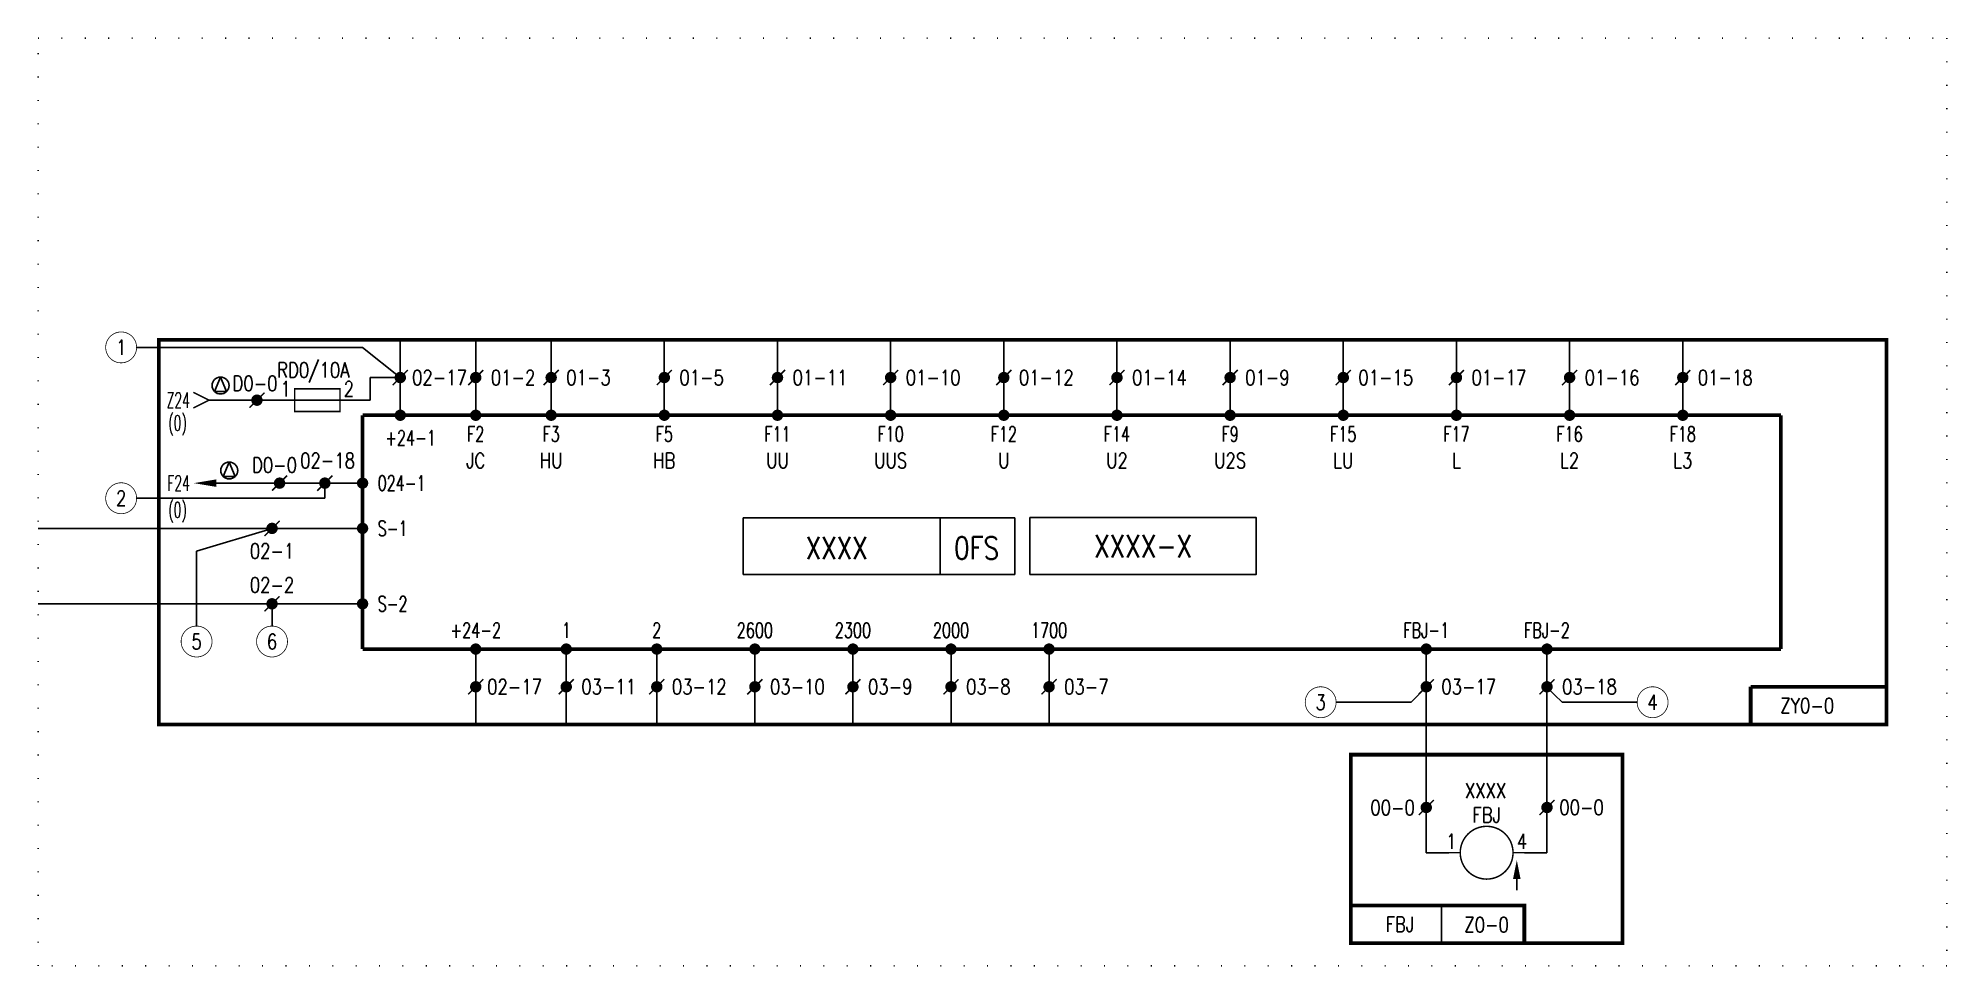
# Model space of a CAD drawing. Header units: millimetres. Extents: x 0 to 253, y -58 to 65.
import ezdxf
from ezdxf.enums import TextEntityAlignment as Align

# ---------------------------------------------------------------- set-up
doc = ezdxf.new("R2010")
doc.units = ezdxf.units.MM
doc.linetypes.add('ACAD_ISO07W100', pattern=[3, 0, -3])
doc.layers.add('define', color=7, linetype='Continuous')
doc.layers.add('hide', color=7, linetype='Continuous')
doc.styles.get("Standard").update_dxf_attribs({"font": 'txt.shx', "bigfont": 'hztxt.shx'})

# ---------------------------------------------------------------- blocks, each defined once
blk = doc.blocks.new('JTX')
at = {"const_width": 0.2}
blk.add_lwpolyline([(0, -2.5), (0, -4)], dxfattribs=at)
blk.add_solid([(-0.5, -2.5), (0.5, -2.5), (0, 0)])
blk = doc.blocks.new('JX')
at = {"const_width": 0.75}
blk.add_lwpolyline([(-0.375, 0, 1), (0.375, 0, 1)], format="xyb", close=True, dxfattribs=at)
at = {"width": 0.7}
blk.add_attdef('Z20', text='', height=2, dxfattribs=at).set_placement((0, -3.5), align=Align.CENTER)
blk = doc.blocks.new('JY')
at = {"const_width": 0.75}
blk.add_lwpolyline([(0.375, 0, -1), (-0.375, 0, -1)], format="xyb", close=True, dxfattribs=at)
at = {"width": 0.7}
blk.add_attdef('Z20', text='', height=2, dxfattribs=at).set_placement((1.5, 0), align=Align.MIDDLE_LEFT)
blk = doc.blocks.new('JS')
at = {"const_width": 0.75}
blk.add_lwpolyline([(-0.375, 0, -1), (0.375, 0, -1)], format="xyb", close=True, dxfattribs=at)
at = {"width": 0.7}
blk.add_attdef('Z20', text='', height=2, dxfattribs=at).set_placement((0, 1.5), align=Align.CENTER)

msp = doc.modelspace()

# ---------------------------------------------------------------- linework, layer by layer
at = {"color": 7}
for p, q in [((43, 24), (13, 24)), ((48, 20), (43, 24)), ((48, 15), (48, 25)), ((58, 25), (58, 15)), ((68, 25), (68, 15)), ((83, 25), (83, 15)), ((98, 25), (98, 15)), ((113, 25), (113, 15)), ((128, 25), (128, 15)), ((143, 25), (143, 15)), ((158, 25), (158, 15)), ((173, 25), (173, 15)), ((188, 25), (188, 15)), ((203, 25), (203, 15)), ((218, 25), (218, 15)), ((44, 17), (44, 20)), ((44, 20), (48, 20)), ((44, 17), (22.63, 17)), ((43, 6), (23.63, 6)), ((38, 6), (38, 4)), ((38, 4), (13, 4)), ((43, 0), (0, 0)), ((31, 0), (21, -3)), ((43, 0), (43, 0)), ((93.47, -6.1), (93.47, 1.4)), ((93.47, 1.4), (129.47, 1.4)), ((119.55, 1.4), (119.55, -6.1)), ((129.47, 1.4), (129.47, -6.1)), ((21, -3), (21, -13)), ((129.47, -6.1), (93.47, -6.1)), ((43, -10), (0, -10)), ((31, -10), (31, -13)), ((43, -10), (43, -10)), ((58, -16), (58, -26)), ((70, -16), (70, -26)), ((82, -16), (82, -26)), ((95, -16), (95, -26)), ((108, -16), (108, -26)), ((121, -16), (121, -26)), ((134, -16), (134, -26)), ((184, -16), (184, -30.59)), ((200, -16), (200, -30.59)), ((184, -21), (182, -23.05)), ((200, -21.08), (202, -23.05)), ((182, -23.05), (172, -23.05)), ((202, -23.05), (212, -23.05)), ((184, -30), (184, -43)), ((200, -30), (200, -43)), ((187, -43), (184, -43)), ((197, -43), (200, -43)), ((186, -55), (186, -50))]:
    msp.add_line(p, q, dxfattribs=at)
msp.add_line((0, 0), (18.05, 0))
for points, const_width in [([(8.95, 24, 1), (13.05, 24, 1)], 0.1), ([(8.95, 4, 1), (13.05, 4, 1)], 0.1), ([(18.95, -15, 1), (23.05, -15, 1)], 0.1), ([(28.95, -15, 1), (33.05, -15, 1)], 0.1), ([(167.95, -23.05, 1), (172.05, -23.05, 1)], 0.1), ([(211.95, -23.05, 1), (216.05, -23.05, 1)], 0.1), ([(188.5, -43, 1), (195.5, -43, 1)], 0.2)]:
    msp.add_lwpolyline(points, format="xyb", close=True, dxfattribs=dict(at, const_width=const_width))
for points, const_width in [([(16, 25), (16, -26), (245, -26), (245, 25), (16, 25)], 0.5), ([(43, -16), (43, 15)], 0.5), ([(231, 15), (43, 15)], 0.5), ([(231, -16), (231, 15)], 0.5), ([(231, -16), (43, -16)], 0.5), ([(227, -21), (245, -21), (245, -26)], 0.5), ([(227, -21), (227, -26), (245, -26)], 0.5), ([(174, -53), (174, -30), (210, -30), (210, -55), (174, -55), (174, -51)], 0.5), ([(188.5, -43), (187, -43)], 0.2), ([(195.5, -43), (197, -43)], 0.2), ([(174, -50), (197, -50), (197, -55)], 0.5), ([(174, -50), (174, -55), (197, -55)], 0.5)]:
    msp.add_lwpolyline(points, dxfattribs=dict(at, const_width=const_width))
at = {"const_width": 0.2}
for points in [[(47, 19), (49, 21)], [(57, 19), (59, 21)], [(67, 19), (69, 21)], [(82, 19), (84, 21)], [(97, 19), (99, 21)], [(112, 19), (114, 21)], [(127, 19), (129, 21)], [(142, 19), (144, 21)], [(157, 19), (159, 21)], [(172, 19), (174, 21)], [(187, 19), (189, 21)], [(202, 19), (204, 21)], [(217, 19), (219, 21)], [(20.56, 15.96), (22.63, 17), (20.56, 18.04)], [(28, 16), (30, 18)], [(32, 17), (42, 17)], [(31, 5), (33, 7)], [(37, 5), (39, 7)], [(30, -1), (32, 1)], [(30, -11), (32, -9)], [(57, -22), (59, -20)], [(69, -22), (71, -20)], [(81, -22), (83, -20)], [(94, -22), (96, -20)], [(107, -22), (109, -20)], [(120, -22), (122, -20)], [(133, -22), (135, -20)], [(183, -22), (185, -20)], [(199, -22), (201, -20)], [(183, -38), (185, -36)], [(199, -38), (201, -36)]]:
    msp.add_lwpolyline(points, dxfattribs=at)
at = {"const_width": 0.75}
for points in [[(47.62, 20, 1), (48.38, 20, 1)], [(57.62, 20, 1), (58.38, 20, 1)], [(67.62, 20, 1), (68.38, 20, 1)], [(82.62, 20, 1), (83.38, 20, 1)], [(97.62, 20, 1), (98.38, 20, 1)], [(112.62, 20, 1), (113.38, 20, 1)], [(127.62, 20, 1), (128.38, 20, 1)], [(142.62, 20, 1), (143.38, 20, 1)], [(157.62, 20, 1), (158.38, 20, 1)], [(172.62, 20, 1), (173.38, 20, 1)], [(187.62, 20, 1), (188.38, 20, 1)], [(202.62, 20, 1), (203.38, 20, 1)], [(217.62, 20, 1), (218.38, 20, 1)], [(28.62, 17, 1), (29.38, 17, 1)], [(31.62, 6, 1), (32.38, 6, 1)], [(37.62, 6, 1), (38.38, 6, 1)], [(30.62, 0, 1), (31.38, 0, 1)], [(30.62, -10, 1), (31.38, -10, 1)], [(57.62, -21, 1), (58.38, -21, 1)], [(69.62, -21, 1), (70.38, -21, 1)], [(81.62, -21, 1), (82.38, -21, 1)], [(94.62, -21, 1), (95.38, -21, 1)], [(107.62, -21, 1), (108.38, -21, 1)], [(120.62, -21, 1), (121.38, -21, 1)], [(133.62, -21, 1), (134.38, -21, 1)], [(183.62, -21, 1), (184.38, -21, 1)], [(199.62, -21, 1), (200.38, -21, 1)], [(183.62, -37, 1), (184.38, -37, 1)], [(199.62, -37, 1), (200.38, -37, 1)]]:
    msp.add_lwpolyline(points, format="xyb", close=True, dxfattribs=at)
at = {"const_width": 0.2}
msp.add_lwpolyline([(37, 18.5), (34, 18.5), (34, 15.5), (40, 15.5), (40, 18.5)], close=True, dxfattribs=at)
msp.add_lwpolyline([(131.47, 1.43), (161.47, 1.43), (161.47, -6.1), (131.47, -6.1)], close=True)
msp.add_solid([(23.63, 6.5), (23.63, 5.5), (20.63, 6)])
at = {"layer": 'define'}
for p, q in [((24.18, 20.06), (23.39, 18.15)), ((23.39, 18.15), (24.97, 18.15)), ((24.97, 18.15), (24.18, 20.06)), ((25.33, 8.8), (24.54, 6.89)), ((26.12, 6.89), (25.33, 8.8)), ((24.54, 6.89), (26.12, 6.89))]:
    msp.add_line(p, q, dxfattribs=at)
for centre in [(24.18, 18.94), (25.33, 7.68)]:
    msp.add_circle(centre, 1.12, dxfattribs=at)
at = {"layer": 'hide', "color": 1, "linetype": 'ACAD_ISO07W100'}
msp.add_lwpolyline([(0, 65), (253, 65), (253, -58), (0, -58)], close=True, dxfattribs=at)

# ---------------------------------------------------------------- block references
at = {"color": 7}
ref = msp.add_blockref('JY', (48, 15), dxfattribs=at)
ref.add_attrib('Z20', '+24-1', dxfattribs={"height": 2, "width": 0.7}).set_placement((46, 12), align=Align.MIDDLE_LEFT)
for name, p, values in [('JX', (58, 15), {'Z20': 'F2'}), ('JX', (68, 15), {'Z20': 'F3'}), ('JX', (83, 15), {'Z20': 'F5'}), ('JX', (98, 15), {'Z20': 'F11'}), ('JX', (113, 15), {'Z20': 'F10'}), ('JX', (128, 15), {'Z20': 'F12'}), ('JX', (143, 15), {'Z20': 'F14'}), ('JX', (158, 15), {'Z20': 'F9'}), ('JX', (173, 15), {'Z20': 'F15'}), ('JX', (188, 15), {'Z20': 'F17'}), ('JX', (203, 15), {'Z20': 'F16'}), ('JX', (218, 15), {'Z20': 'F18'}), ('JS', (58, -16), {'Z20': '+24-2'}), ('JS', (70, -16), {'Z20': '1'}), ('JS', (82, -16), {'Z20': '2'}), ('JS', (95, -16), {'Z20': '2600'}), ('JS', (108, -16), {'Z20': '2300'}), ('JS', (121, -16), {'Z20': '2000'}), ('JS', (134, -16), {'Z20': '1700'}), ('JS', (184, -16), {'Z20': 'FBJ-1'}), ('JS', (200, -16), {'Z20': 'FBJ-2'})]:
    msp.add_blockref(name, p, dxfattribs=at).add_auto_attribs(values)
ref = msp.add_blockref('JY', (43, 6), dxfattribs=dict(at, xscale=-1))
ref.add_attrib('Z20', '024-1', dxfattribs={"height": 2, "width": 0.7}).set_placement((45, 6), align=Align.MIDDLE_LEFT)
ref = msp.add_blockref('JY', (43, 0), dxfattribs=dict(at, xscale=-1))
ref.add_attrib('Z20', 'S-1', dxfattribs={"height": 2, "width": 0.7}).set_placement((45, 0), align=Align.MIDDLE_LEFT)
ref = msp.add_blockref('JY', (43, -10), dxfattribs=dict(at, xscale=-1))
ref.add_attrib('Z20', 'S-2', dxfattribs={"height": 2, "width": 0.7}).set_placement((45, -10), align=Align.MIDDLE_LEFT)
msp.add_blockref('JTX', (196, -44), dxfattribs=at)

# ---------------------------------------------------------------- texts
at = {"color": 7, "width": 0.8}
for s, p in [('1', (11, 24)), ('2', (11, 4)), ('5', (21, -15)), ('6', (31, -15)), ('3', (170, -23.05)), ('4', (214, -23.05)), ('FBJ', (180.5, -52.5))]:
    msp.add_text(s, height=2, dxfattribs=at).set_placement(p, align=Align.MIDDLE)
at = {"color": 3, "width": 0.8}
msp.add_text('RD0', height=2, dxfattribs=at).set_placement((35.93, 20), align=Align.RIGHT)
at = {"width": 0.8}
msp.add_text('/10A', height=2, dxfattribs=at).set_placement((38.53, 20), align=Align.CENTER)
at = {"color": 4, "width": 0.8}
for s, p in [('02-17', (49.56, 19)), ('01-2', (60, 19)), ('01-3', (70, 19)), ('01-5', (85, 19)), ('01-11', (100, 19)), ('01-10', (115, 19)), ('01-12', (130, 19)), ('01-14', (145, 19)), ('01-9', (160, 19)), ('01-15', (175, 19)), ('01-17', (190, 19)), ('01-16', (205, 19)), ('01-18', (220, 19)), ('02-17', (59.52, -22)), ('03-11', (72, -22)), ('03-12', (84, -22)), ('03-10', (97, -22)), ('03-9', (110, -22)), ('03-8', (123, -22)), ('03-7', (136, -22))]:
    msp.add_text(s, height=2, dxfattribs=at).set_placement(p)
for s, width, p in [('Z24', 0.6, (20.11, 16)), ('1', 0.8, (33.5, 17.5)), ('F24', 0.6, (20.11, 5))]:
    msp.add_text(s, height=2, dxfattribs=dict(width=width)).set_placement(p, align=Align.RIGHT)
at = {"color": 3}
for s, width, p in [('D0-0', 0.8, (28.74, 18.23)), ('(0)', 0.6, (18.47, 12.99)), ('D0-0', 0.8, (31.33, 7.39)), ('(0)', 0.6, (18.47, 1.46)), ('02-1', 0.8, (31, -4)), ('02-2', 0.8, (31, -8.5))]:
    msp.add_text(s, height=2, dxfattribs=dict(at, width=width)).set_placement(p, align=Align.CENTER)
at = {"width": 0.8}
msp.add_text('2', height=2, dxfattribs=at).set_placement((40.5, 17.5))
msp.add_text('02-18', height=2, dxfattribs=at).set_placement((42, 9), align=Align.MIDDLE_RIGHT)
at = {"color": 7, "width": 0.8}
for s, p in [('JC', (58, 8)), ('HU', (68, 8)), ('HB', (83, 8)), ('UU', (98, 8)), ('UUS', (113, 8)), ('U', (128, 8)), ('U2', (143, 8)), ('U2S', (158, 8)), ('LU', (173, 8)), ('L', (188, 8)), ('L2', (203, 8)), ('L3', (218, 8)), ('FBJ', (192, -39))]:
    msp.add_text(s, height=2, dxfattribs=at).set_placement(p, align=Align.CENTER)
at = {"color": 6, "width": 0.8}
for s, height, p in [('XXXX', 3, (105.86, -4.1)), ('0FS', 3, (124.39, -4.1)), ('XXXX', 2, (191.87, -35.76))]:
    msp.add_text(s, height=height, dxfattribs=at).set_placement(p, align=Align.CENTER)
for s, height, p in [('XXXX-X', 3, (146.47, -2.34)), ('Z0-0', 2, (192, -52.55))]:
    msp.add_text(s, height=height, dxfattribs=at).set_placement(p, align=Align.MIDDLE)
at = {"color": 3, "width": 0.8}
for s, p in [('03-17', (186, -21)), ('03-18', (202, -21))]:
    msp.add_text(s, height=2, dxfattribs=at).set_placement(p, align=Align.MIDDLE_LEFT)
at = {"color": 5, "width": 0.8}
msp.add_text('ZY0-0', height=2, dxfattribs=at).set_placement((234.5, -23.5), align=Align.MIDDLE)
at = {"color": 6, "width": 0.8}
msp.add_text('00-0', height=2, dxfattribs=at).set_placement((182.48, -38.02), align=Align.RIGHT)
msp.add_text('00-0', height=2, dxfattribs=at).set_placement((201.63, -38))
at = {"color": 7, "width": 0.8}
msp.add_text('1', height=2, dxfattribs=at).set_placement((188, -42.5), align=Align.RIGHT)
msp.add_text('4', height=2, dxfattribs=at).set_placement((196, -42.5))

doc.saveas('drawing.dxf')
